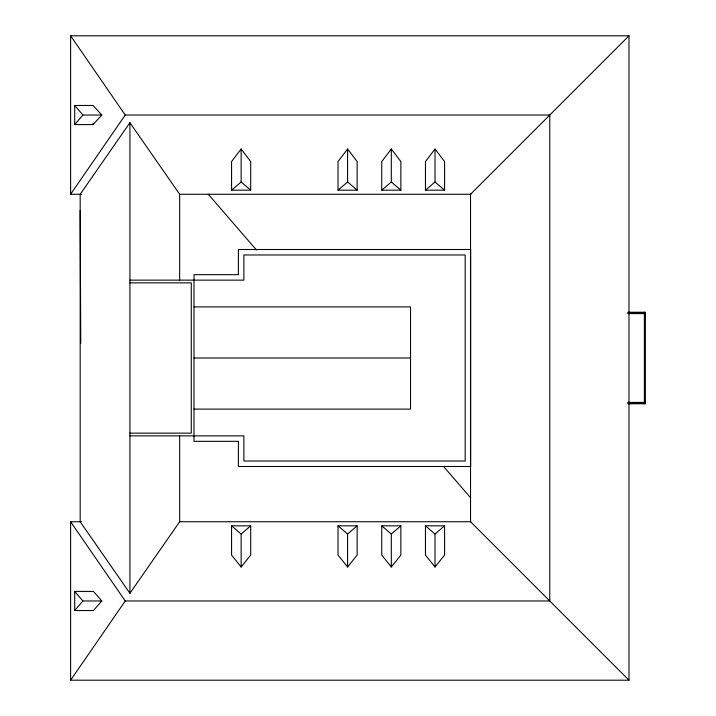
<?xml version="1.0" encoding="UTF-8"?>
<svg xmlns="http://www.w3.org/2000/svg" width="716" height="716" viewBox="0 0 716 716"><rect width="100%" height="100%" fill="white"/><g stroke="black" fill="none" stroke-linecap="round" stroke-linejoin="round"><path stroke-width="1.07" d="M81.534 194.269L70.607 194.269L125.246 115.034L549.772 115.034L549.772 600.966L125.246 600.966L70.607 521.731L81.534 521.731M70.607 194.269L70.607 35.8L628.997 35.8L628.997 680.2L70.607 680.2L125.246 600.966M179.662 280.135L179.662 194.269L129.918 122.696L80.174 194.269L80.174 521.731L129.918 593.304L179.662 521.731L179.662 435.865M241.14 149L231.572 161.592L231.572 190.17L250.698 190.17L250.698 161.592L241.14 149L241.14 181.971L231.572 190.17M347.591 149L338.024 161.592L338.024 190.17L357.15 190.17L357.15 161.592L347.591 149L347.591 181.971L338.024 190.17M391.303 149L381.744 161.592L381.744 190.17L400.862 190.17L400.862 161.592L391.303 149L391.303 181.971L381.744 190.17M435.015 149L425.456 161.592L425.456 190.17L444.582 190.17L444.582 161.592L435.015 149L435.015 181.971L425.456 190.17M241.14 567L250.698 555.07L250.698 525.83L231.572 525.83L231.572 555.07L241.14 567L241.14 534.029L231.572 525.83M347.591 567L357.15 555.07L357.15 525.83L338.024 525.83L338.024 555.07L347.591 567L347.591 534.029L357.15 525.83M391.303 567L400.862 555.07L400.862 525.83L381.744 525.83L381.744 555.07L391.303 567L391.303 534.029L400.862 525.83M435.015 567L444.582 555.07L444.582 525.83L425.456 525.83L425.456 555.07L435.015 567L435.015 534.029L444.582 525.83M74.706 124.593L82.904 115.034L101.824 115.034L93.035 124.593L74.706 124.593L74.706 105.467L93.035 105.467L101.824 115.034M74.706 610.533L82.904 600.966L101.824 600.966L93.429 591.407L74.706 591.407L74.706 610.533L93.429 610.533L101.824 600.966M470.537 194.269L628.997 35.8M241.14 534.029L250.698 525.83M179.662 194.269L470.877 194.269M129.918 280.135L243.87 280.135L243.87 254.977L465.176 254.977L465.176 461.023L243.87 461.023L243.87 435.865L129.918 435.865M129.918 282.865L191.279 282.865L191.279 433.135L129.918 433.135M194.009 306.887L410.528 306.887L410.528 409.113L194.009 409.113M627.923 312.239L645.393 312.239L645.393 403.761L627.923 403.761M627.905 312.919L645.393 312.919M627.807 313.599L645.393 313.599M194.009 358L410.528 358M627.923 402.401L645.393 402.401M627.905 403.081L645.393 403.081M179.662 521.731L470.877 521.731M435.015 181.971L444.582 190.17M391.303 181.971L400.862 190.17M347.591 181.971L357.15 190.17M241.14 181.971L250.698 190.17M425.456 525.83L435.015 534.029M381.744 525.83L391.303 534.029M338.024 525.83L347.591 534.029M628.997 680.2L470.537 521.731L470.537 193.526M208.302 194.269L256.391 249.92M443.884 466.859L470.537 497.701M74.706 105.467L82.904 115.034M74.706 591.407L82.904 600.966M70.607 35.8L125.246 115.034M80.174 210.397L80.756 343.188M644.883 312.919L644.883 313.599M644.364 312.239L644.364 312.919M644.364 313.599L644.364 402.401M644.364 403.081L644.364 403.761M129.918 122.696L129.918 593.304M93.035 123.233L93.035 124.593M70.607 521.731L70.607 680.2M470.636 249.508L238.41 249.508L238.41 274.667L194.009 274.667L194.009 441.333L238.41 441.333L238.41 466.492L470.636 466.492L470.636 249.508"/></g></svg>
